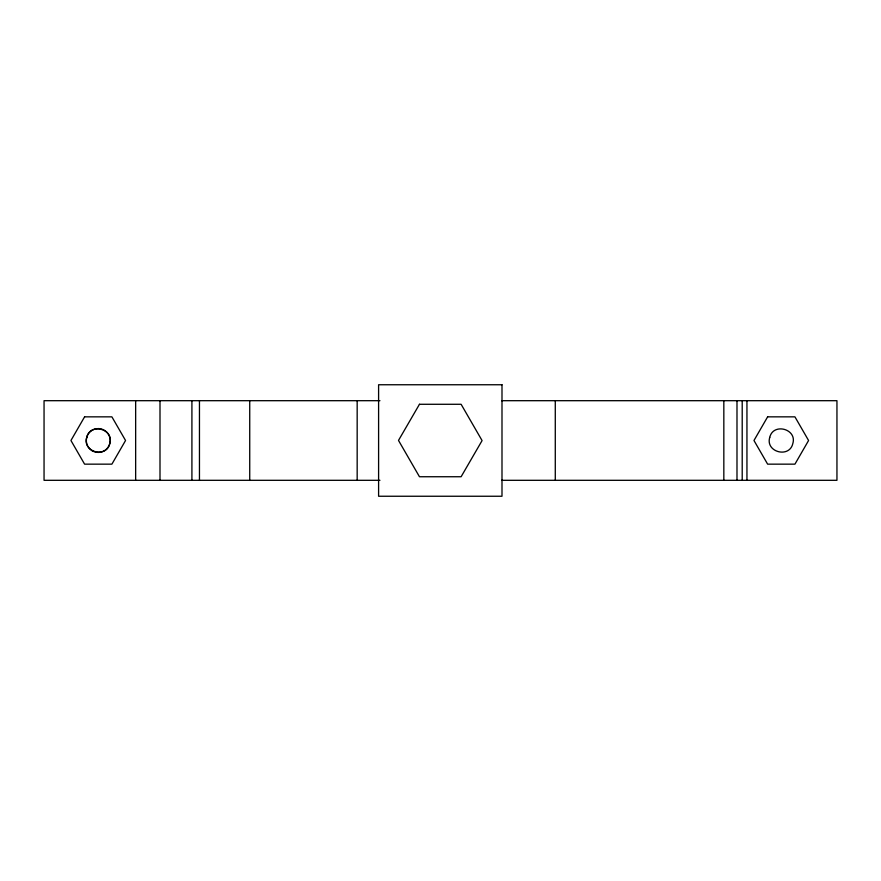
<?xml version="1.0" encoding="UTF-8"?>
<svg xmlns="http://www.w3.org/2000/svg" width="881" height="881" viewBox="0 0 881 881"><rect width="100%" height="100%" fill="white"/><g stroke="black" fill="none" stroke-linecap="round" stroke-linejoin="round"><path stroke-width="1.32" d="M379.942 400.69L44.05 400.69L44.05 480.31L379.942 480.31M501.586 400.69L836.95 400.69L836.95 480.31L501.586 480.31M746.945 400.69L746.945 480.31M742.209 400.69L742.209 480.31M736.99 400.69L736.99 480.31M723.83 400.69L723.83 480.31M555.283 400.69L555.283 480.31M357.168 400.69L357.168 480.31M249.73 400.69L249.73 480.31M199.458 400.69L199.458 480.31M191.915 400.69L191.915 480.31M160.001 400.69L160.001 480.31M135.652 400.69L135.652 480.31M86.712 437.405C82.175 452.074 106.37 458.56 109.784 443.595C114.31 428.926 90.115 422.44 86.712 437.405M769.741 437.405C765.215 452.074 789.409 458.56 792.812 443.595C797.349 428.926 773.155 422.44 769.741 437.405M84.587 416.845L70.943 440.5L84.587 464.155L111.898 464.155L125.554 440.5L111.898 416.845L84.587 416.845M767.626 416.845L753.971 440.5L767.626 464.155L794.937 464.155L808.582 440.5L794.937 416.845L767.626 416.845M419.466 404.28L398.498 440.423L419.466 476.742L461.115 476.742L482.083 440.588L461.115 404.28L419.466 404.28M501.994 384.755L378.599 384.755L378.599 496.245L501.994 496.245L501.994 384.755M92.274 450.841A11.949 11.949 0 0 0 110.191 440.5A11.949 11.949 0 0 0 92.274 430.159A11.949 11.949 0 0 0 92.274 450.841"/></g></svg>
